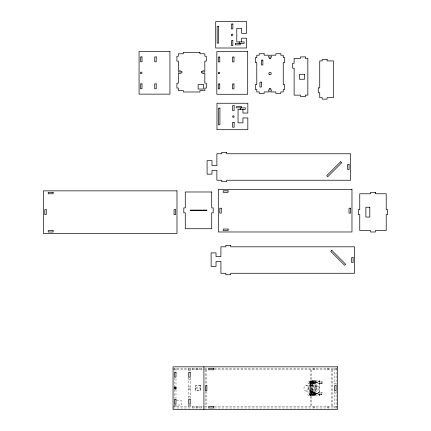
<?xml version="1.0" encoding="UTF-8"?>
<svg xmlns="http://www.w3.org/2000/svg" width="431" height="431" viewBox="0 0 431 431"><rect width="100%" height="100%" fill="white"/><g stroke="black" fill="none" stroke-linecap="round" stroke-linejoin="round"><path stroke-width="0.32" stroke-dasharray="2.15 1.62" d="M310.476 382.653L311.446 382.362L313.919 382.405L313.913 382.696L310.476 382.653L311.101 382.362M310.368 394.311L313.806 394.354L313.811 394.069L310.374 394.026L310.368 394.311L311.688 394.036L312.389 394.968L314.603 395.017M311.376 382.372C311.645 382.96 311.171 381.914 310.482 382.362M311.268 394.031L311.247 394.349L311.457 394.069M311.441 382.653L311.521 382.362A1.223 0.867 -90 0 0 310.228 381.478A1.223 0.867 -90 0 0 310.185 383.542A1.223 0.867 -90 0 0 311.527 382.723L311.446 382.372M311.333 394.317L311.414 394.026M312.4 382.399L316.984 382.27L316.99 381.979L315.32 382.27L315.325 381.979C314.07 381.753 314.899 382.712 314.388 382.222M314.711 394.133C315.643 393.535 313.202 394.893 313.256 393.853L312.362 393.848L312.351 394.133L313.046 394.139L312.981 393.842L313.666 394.144L313.671 393.859M313.321 394.139L313.326 393.842L316.877 393.929L316.882 393.643L316.672 393.923C313.741 394.047 316.338 393.239 317.76 393.675L317.755 393.966L315.196 393.956L315.406 393.675M313.434 382.184L313.499 382.48A1.223 0.867 -90 0 1 312.173 383.364A1.223 0.867 -90 0 1 312.216 381.3A1.223 0.867 -90 0 1 313.52 382.227C313.994 382.68 311.791 381.871 313.089 382.184M313.407 394.209A1.223 0.867 -90 0 1 312.066 395.028A1.223 0.867 -90 0 1 312.109 392.964A1.223 0.867 -90 0 1 313.412 393.886L313.235 394.171L313.396 393.848M315.05 381.968C315.088 382.706 314.991 381.392 315.74 381.985L315.901 382.518L315.74 381.985M314.942 393.632C314.657 394.106 316.887 393.234 317.76 393.675M315.39 382.265L315.395 381.968L317.868 382.017L317.862 382.302L315.303 382.297L315.514 382.017A1.223 0.867 -90 0 0 314.177 381.085A1.223 0.867 -90 0 0 314.134 383.154A1.223 0.867 -90 0 0 315.476 382.335L315.325 381.979M315.465 382.265L315.47 381.974M315.363 393.632L315.357 393.929A1.223 0.867 -90 0 1 314.027 394.812A1.223 0.867 -90 0 1 314.07 392.749A1.223 0.867 -90 0 1 315.373 393.675M313.364 382.195L313.429 382.486M313.439 394.176L313.326 393.859M314.199 394.166L314.522 393.929L314.134 393.891L314.194 394.182L314.204 393.88L315.013 393.929M314.318 393.923L314.323 393.632L315.217 393.643L315.282 393.934M315.794 394.176C315.907 393.702 313.682 394.591 312.351 394.133M316.273 382.006L316.343 382.297L316.273 382.006L315.918 382.292M316.165 393.681L316.09 393.966M317.555 393.67L317.755 393.966M310.681 382.658L310.686 382.372M310.573 394.322L310.374 394.026M312.319 382.696L312.324 382.41L312.249 382.696M315.901 382.518L312.664 382.48L312.669 382.195M312.556 394.144L312.362 393.848M312.831 382.653C313.445 382.044 312.346 383.234 311.516 382.658M312.723 394.311C313.337 393.708 312.238 394.893 311.408 394.317M314.301 382.518L314.307 382.232L314.237 382.518M314.819 382.475C315.454 381.888 314.247 383.046 313.429 382.48M310.401 393.05L310.406 393.034A1.223 0.867 -90 0 1 311.904 392.991A1.223 0.867 -90 0 1 311.182 394.85L310.821 394.85M310.056 383.224L310.401 383.224A1.223 0.867 -90 0 0 311.721 383.59A1.223 0.867 -90 0 0 311.721 381.715A1.223 0.867 -90 0 0 310.417 382.038L310.067 382.038A1.223 0.867 -90 0 1 311.376 381.715A1.223 0.867 -90 0 1 311.376 383.59A1.223 0.867 -90 0 1 310.067 383.267L310.056 393.05A1.223 0.867 -90 0 1 311.559 392.991A1.223 0.867 -90 0 1 310.837 394.85L310.611 394.818A1.223 0.867 -90 0 1 310.078 394.263L310.422 394.263A1.223 0.867 -90 0 0 310.961 394.818L311.182 394.85M319.328 383.267L319.689 383.224A1.223 0.867 -90 0 1 318.369 383.59A1.223 0.867 -90 0 1 318.369 381.715A1.223 0.867 -90 0 1 319.673 382.038L319.328 382.038A1.223 0.867 -90 0 0 318.024 381.715A1.223 0.867 -90 0 0 318.024 383.59A1.223 0.867 -90 0 0 319.328 383.267L319.339 393.056L319.689 393.056L319.689 383.224M319.339 395.588L319.339 394.198L319.689 394.198A1.223 0.867 -90 0 1 318.369 394.564A1.223 0.867 -90 0 1 318.369 392.689A1.223 0.867 -90 0 1 319.673 393.013L319.689 393.056M312.766 380.923A1.471 1.04 -90 0 0 311.979 382.119L311.974 382.502A1.471 1.04 -90 0 0 312.707 383.762A1.471 1.04 -90 0 0 313.811 383.278L313.849 381.489A1.471 1.04 -90 0 0 312.766 380.923C310.18 381.564 312.771 384.759 314.711 383.358M312.658 392.582A1.471 1.04 -90 0 0 311.872 393.778L311.866 394.166A1.471 1.04 -90 0 0 312.599 395.421A1.471 1.04 -90 0 0 313.703 394.941L313.741 393.153A1.471 1.04 -90 0 0 312.658 392.582C311.586 392.253 311.338 394.683 311.688 394.036M173.052 368.3L203.303 368.3M204.531 368.3L208.814 368.3M214.39 368.3L336.907 368.3M173.052 369.771L203.917 369.771M204.531 369.771L208.814 369.771M214.39 369.771L336.907 369.771M188.73 370.746L190.2 370.746M188.73 379.566L190.2 379.566M312.55 380.891L314.533 380.918M310.568 381.069L310.913 381.069M312.572 381.133C308.623 379.813 309.065 385.055 312.75 383.568M310.584 381.311C306.635 379.991 307.077 385.233 310.762 383.746M310.821 381.43L311.166 381.43M318.579 381.43L318.924 381.43M312.895 381.478L313.935 381.478M320.659 381.478L321.698 381.478M334.639 383.24L336.11 383.24M314.727 383.601L315.077 383.601M310.821 383.876L311.166 383.876M312.766 383.816L313.935 383.827M318.579 383.876L318.924 383.876M320.659 383.827L321.698 383.827M310.778 383.989L311.128 383.989M310.541 384.711L313.66 384.711A3.432 2.424 -90 0 1 315.761 389.856A3.432 2.424 -90 0 1 311.559 389.856A3.432 2.424 -90 0 1 313.66 384.711M306.037 385.201A2.942 2.08 -90 0 1 307.836 389.608A2.942 2.08 -90 0 1 304.238 389.608A2.942 2.08 -90 0 1 306.037 385.201L311.925 385.201A2.942 2.08 -90 0 1 313.725 389.608A2.942 2.08 -90 0 1 310.126 389.608A2.942 2.08 -90 0 1 311.925 385.201M174.523 386.769L175.993 386.769L175.993 377.761M188.73 386.914L190.2 386.914M195.636 387.652L200.539 387.652M188.73 388.137L190.2 388.137M195.636 388.627L200.539 388.627M188.73 389.365L190.2 389.365M306.037 391.079L311.925 391.079M310.541 391.569L313.66 391.569M310.799 392.404L311.15 392.404M314.409 392.339L314.754 392.339M318.579 392.404L318.924 392.404M312.879 392.447L313.919 392.447M320.659 392.452L321.698 392.452A1.174 0.83 -90 0 1 322.415 394.214A1.174 0.83 -90 0 1 320.976 394.214A1.174 0.83 -90 0 1 321.698 392.452M312.448 392.549L314.425 392.582M310.46 392.727L310.805 392.727M312.464 392.792C308.515 391.477 308.957 396.714 312.642 395.232M310.476 392.97C306.527 391.655 306.969 396.892 310.654 395.41M334.639 393.04L336.11 393.04M312.879 394.801L313.919 394.801M320.659 394.801L321.698 394.801M318.579 394.85L318.924 394.85M314.619 395.259L314.969 395.259M312.658 395.475L313.003 395.475M188.73 396.714L190.2 396.714M176.462 400.631L181.629 400.631L181.629 405.043L174.523 405.043M188.73 405.533L190.2 405.533M173.052 406.508L203.917 406.508M204.531 406.508L208.814 406.508M214.39 406.508L336.907 406.508M173.052 407.979L203.917 407.979M204.531 407.979L208.814 407.979M214.39 407.979L336.907 407.979M314.425 382.259L315.115 382.265M317.868 382.017L317.862 382.302M311.565 382.405L311.559 382.696M313.919 382.405L313.913 382.696M315.196 393.956L315.217 393.643M313.811 394.069L313.806 394.354M312.055 382.399L311.969 382.685M314.549 393.891L314.479 394.176M312.561 394.069L312.491 394.354M312.216 394.069L312.141 394.354M319.339 393.056L319.328 393.013A1.223 0.867 -90 0 0 318.024 392.689A1.223 0.867 -90 0 0 318.024 394.564A1.223 0.867 -90 0 0 319.328 394.241M310.401 383.224L310.401 395.588M336.11 368.3L336.11 384.549M336.11 391.079L336.11 407.979M334.639 368.3L334.639 384.549M334.639 391.079L334.639 407.979M332.193 369.771L332.193 406.508M331.153 369.771L331.153 406.508M328.729 368.3L328.729 369.771M328.729 406.508L328.729 407.979M327.689 368.3L327.689 369.771M327.689 406.508L327.689 407.979M319.689 382.082L319.689 380.692L310.056 380.692L310.056 382.082M319.689 394.198L319.689 395.588L310.056 395.588L310.056 394.193M319.339 380.692L319.339 382.082M316.381 386.111L316.381 390.125M315.912 384.953L315.912 391.326M315.826 386.111L315.826 390.125M314.77 368.3L314.77 369.771M314.77 406.508L314.77 407.979M313.73 368.3L313.73 369.771M313.73 406.508L313.73 407.979M312.448 384.953L312.448 391.326M311.306 369.771L311.306 406.508M310.401 380.692L310.401 382.082M310.266 369.771L310.266 406.508M206.858 369.771L206.858 384.366M206.858 391.251L206.858 406.508M205.388 369.771L205.388 384.366M205.388 391.251L205.388 406.508M201.466 368.3L201.466 369.771M201.466 406.508L201.466 407.979M199.02 368.3L199.02 369.771M199.02 406.508L199.02 407.979M197.549 368.3L197.549 369.771M197.549 406.508L197.549 407.979M196.568 368.3L196.568 369.771M196.568 406.508L196.568 407.979M194.117 368.3L194.117 369.771M194.117 406.508L194.117 407.979M192.652 368.3L192.652 369.771M192.652 406.508L192.652 407.979M190.2 368.3L190.2 371.824M190.2 377.653L190.2 397.969M190.2 404.45L190.2 407.979M188.73 368.3L188.73 370.994M188.73 377.114L188.73 397.937M188.73 404.45L188.73 407.979M175.993 368.3L175.993 370.994M175.993 389.516L175.993 397.878M175.993 404.671L175.993 407.979M174.523 368.3L174.523 370.994M174.523 377.761L174.523 387.404M174.523 389.516L174.523 397.878M174.523 404.671L174.523 407.979M311.419 394.387A1.223 0.867 -90 0 1 310.078 395.205A1.223 0.867 -90 0 1 310.121 393.137A1.223 0.867 -90 0 1 311.43 394.063M313.94 381.904A1.471 1.04 -90 0 1 314.727 380.708A1.471 1.04 -90 0 1 315.81 381.279L315.772 383.067A1.471 1.04 -90 0 1 314.673 383.547A1.471 1.04 -90 0 1 313.935 382.286M311.726 382.372L311.785 382.663L311.726 382.372M311.872 394.058L311.942 394.349L311.872 394.058M313.709 382.195L313.773 382.486L313.709 382.195M313.962 382.216L314.032 382.512L313.962 382.216M313.854 393.88L313.924 394.171L313.854 393.88M315.567 393.643L315.627 393.934L315.567 393.643M315.821 393.665L315.891 393.956L315.821 393.665M309.991 382.297L309.986 382.68A1.471 1.04 -90 0 0 310.724 383.935A1.471 1.04 -90 0 0 311.828 383.455L311.861 381.667A1.471 1.04 -90 0 0 310.778 381.101A1.471 1.04 -90 0 0 309.991 382.297M309.884 393.956L309.878 394.338A1.471 1.04 -90 0 0 310.616 395.599A1.471 1.04 -90 0 0 311.721 395.119L311.753 393.331A1.471 1.04 -90 0 0 310.67 392.76A1.471 1.04 -90 0 0 309.884 393.956M311.548 381.753L311.478 383.455A1.471 1.04 -90 0 1 309.948 383.585A1.471 1.04 -90 0 1 309.991 381.419A1.471 1.04 -90 0 1 311.516 381.667L311.548 381.753M311.441 393.411L311.371 395.119A1.471 1.04 -90 0 1 309.841 395.243A1.471 1.04 -90 0 1 309.884 393.077A1.471 1.04 -90 0 1 311.408 393.331L311.441 393.411M312.604 382.405L312.664 382.696L312.604 382.405M313.536 381.575L313.466 383.278A1.471 1.04 -90 0 1 311.936 383.407A1.471 1.04 -90 0 1 311.979 381.241A1.471 1.04 -90 0 1 313.504 381.489L313.536 381.575M313.429 393.239L313.359 394.941A1.471 1.04 -90 0 1 311.828 395.065A1.471 1.04 -90 0 1 311.872 392.9A1.471 1.04 -90 0 1 313.396 393.153L313.429 393.239M313.833 393.568L313.827 393.95A1.471 1.04 -90 0 0 314.565 395.205A1.471 1.04 -90 0 0 315.67 394.726L315.702 392.937A1.471 1.04 -90 0 0 314.619 392.372A1.471 1.04 -90 0 0 313.833 393.568M315.497 381.36L315.427 383.067A1.471 1.04 -90 0 1 313.897 383.191A1.471 1.04 -90 0 1 313.94 381.026A1.471 1.04 -90 0 1 315.465 381.279L315.497 381.36M315.39 393.024L315.32 394.726A1.471 1.04 -90 0 1 313.79 394.855A1.471 1.04 -90 0 1 313.833 392.689A1.471 1.04 -90 0 1 315.357 392.937L315.39 393.024M316.553 382.017L316.613 382.308L316.553 382.017M316.446 393.675L316.505 393.966L316.446 393.675M316.952 384.953L311.408 384.953L311.408 391.326L316.952 391.326L316.952 384.953M200.587 385.643L195.588 385.643L195.588 390.637L200.587 390.637L200.587 385.643M200.539 385.691L195.636 385.691L195.636 390.588L200.539 390.588L200.539 385.691M318.11 386.111L314.091 386.111L314.091 390.125L318.11 390.125L318.11 386.111M312.254 390.567A3.432 2.424 -90 0 0 311.171 384.829A3.432 2.424 -90 0 0 308.197 389.026A3.432 2.424 -90 0 0 312.254 390.567M314.027 389.856A3.432 2.424 -90 0 0 311.925 384.711A3.432 2.424 -90 0 0 309.83 389.856A3.432 2.424 -90 0 0 314.027 389.856M312.34 389.608A2.942 2.08 -90 0 0 310.541 385.201A2.942 2.08 -90 0 0 308.741 389.608A2.942 2.08 -90 0 0 312.34 389.608M321.246 394.457A1.174 0.83 -90 0 0 320.874 392.49A1.174 0.83 -90 0 0 319.856 393.929A1.174 0.83 -90 0 0 321.246 394.457M321.246 383.482A1.174 0.83 -90 0 0 320.874 381.516A1.174 0.83 -90 0 0 319.856 382.954A1.174 0.83 -90 0 0 321.246 383.482M313.482 383.482A1.174 0.83 -90 0 0 313.111 381.516A1.174 0.83 -90 0 0 312.092 382.954A1.174 0.83 -90 0 0 313.482 383.482M313.466 394.457A1.174 0.83 -90 0 0 313.095 392.49A1.174 0.83 -90 0 0 312.076 393.929A1.174 0.83 -90 0 0 313.466 394.457M322.286 383.482A1.174 0.83 -90 0 0 321.914 381.516A1.174 0.83 -90 0 0 320.896 382.954A1.174 0.83 -90 0 0 322.286 383.482M314.506 394.457A1.174 0.83 -90 0 0 314.134 392.49A1.174 0.83 -90 0 0 313.116 393.929A1.174 0.83 -90 0 0 314.506 394.457M314.522 383.482A1.174 0.83 -90 0 0 314.151 381.516A1.174 0.83 -90 0 0 313.132 382.954A1.174 0.83 -90 0 0 314.522 383.482"/><path stroke-width="0.65" d="M242.939 109.323L242.939 113.046L247.836 113.046L247.836 103.246L216.976 103.246L216.976 129.704L247.836 129.704L247.836 117.943L242.939 117.943L242.939 122.846L238.041 122.846L238.041 109.323L245.39 109.323L245.39 107.852L236.571 107.852L236.571 106.382L241.468 106.382L241.468 107.852M241.678 41.931L241.678 38.208L246.575 38.208L246.575 48.003L215.715 48.003L215.715 21.55L246.575 21.55L246.575 33.306L241.678 33.306L241.678 28.408L236.781 28.408L236.781 41.931L244.129 41.931L244.129 43.402L235.31 43.402L235.31 44.867L240.207 44.867L240.207 43.402M240.487 107.852L240.487 109.323M239.227 41.931L239.227 43.402M203.917 366.829L203.917 409.45M340.662 161.711L326.703 175.67L327.738 176.71L341.702 162.751L340.662 161.711M331.768 250.336L330.733 251.375L344.692 265.334L345.732 264.3L331.768 250.336M232.859 24.001L231.393 24.001L231.393 28.899L232.859 28.899L232.859 24.001M218.652 26.447L217.186 26.447L217.186 43.105L218.652 43.105L218.652 26.447M232.859 40.654L231.393 40.654L231.393 45.557L232.859 45.557L232.859 40.654M169.938 51.521L139.073 51.521L139.073 94.141L169.938 94.141L169.938 51.521M247.696 51.65L216.831 51.65L216.831 94.27L247.696 94.27L247.696 51.65M199.93 52.307L183.272 52.307L183.272 53.778L178.375 53.778L178.375 56.224L176.904 56.224L176.904 61.127L178.375 61.127L178.375 71.411L179.355 71.411L179.355 70.776L180.433 70.776L180.433 71.411L181.904 71.411L181.904 72.882L180.433 72.882L180.433 73.518L179.355 73.518L179.355 72.882L178.375 72.882L178.375 83.172L176.904 83.172L176.904 88.069L178.375 88.069L178.375 90.521L183.272 90.521L183.272 91.992L199.93 91.992L199.93 90.521L204.827 90.521L204.827 88.069L206.298 88.069L206.298 83.172L204.827 83.172L204.827 72.882L203.847 72.882L203.847 73.518L202.769 73.518L202.769 72.882L201.304 72.882L201.304 71.411L202.769 71.411L202.769 70.776L203.847 70.776L203.847 71.411L204.827 71.411L204.827 61.127L206.298 61.127L206.298 56.224L204.827 56.224L204.827 53.778L199.93 53.778L199.93 52.307M264.138 53.735L259.241 53.735L259.241 55.206L256.79 55.206L256.79 57.657L255.319 57.657L255.319 62.554L256.79 62.554L256.79 84.6L255.319 84.6L255.319 89.497L256.79 89.497L256.79 91.948L259.241 91.948L259.241 93.419L264.138 93.419L264.138 91.948L269.283 91.948L269.283 90.968L268.648 90.968L268.648 89.89L269.283 89.89L269.283 88.42L270.754 88.42L270.754 89.89L271.39 89.89L271.39 90.968L270.754 90.968L270.754 91.948L275.899 91.948L275.899 93.419L280.796 93.419L280.796 91.948L283.248 91.948L283.248 89.497L284.713 89.497L284.713 84.6L283.248 84.6L283.248 62.554L284.713 62.554L284.713 57.657L283.248 57.657L283.248 55.206L280.796 55.206L280.796 53.735L275.899 53.735L275.899 55.206L270.754 55.206L270.754 56.186L271.39 56.186L271.39 57.264L270.754 57.264L270.754 58.735L269.283 58.735L269.283 57.264L268.648 57.264L268.648 56.186L269.283 56.186L269.283 55.206L264.138 55.206L264.138 53.735M142.009 56.908L140.544 56.908L140.544 61.805L142.009 61.805L142.009 56.908M156.216 56.908L154.751 56.908L154.751 61.805L156.216 61.805L156.216 56.908M305.396 56.919L300.493 56.919L300.493 58.39L294.125 58.39L294.125 63.287L292.66 63.287L292.66 68.19L294.125 68.19L294.125 95.132L300.493 95.132L300.493 96.603L305.396 96.603L305.396 95.132L307.842 95.132L307.842 58.39L305.396 58.39L305.396 56.919M219.772 57.037L218.301 57.037L218.301 61.94L219.772 61.94L219.772 57.037M233.979 57.037L232.508 57.037L232.508 61.94L233.979 61.94L233.979 57.037M327.086 59.451L322.189 59.451L322.189 60.916L319.737 60.916L319.737 87.865L318.267 87.865L318.267 92.762L319.737 92.762L319.737 97.659L322.189 97.659L322.189 99.13L327.086 99.13L327.086 97.659L333.454 97.659L333.454 60.916L327.086 60.916L327.086 59.451M262.867 60.103L261.396 60.103L261.396 65.006L262.867 65.006L262.867 60.103M304.512 74.261L299.518 74.261L299.518 79.261L304.512 79.261L304.512 74.261M261.396 82.149L259.925 82.149L259.925 87.051L261.396 87.051L261.396 82.149M142.009 83.851L140.544 83.851L140.544 88.754L142.009 88.754L142.009 83.851M156.216 83.851L154.751 83.851L154.751 88.754L156.216 88.754L156.216 83.851M219.772 83.986L218.301 83.986L218.301 88.883L219.772 88.883L219.772 83.986M233.979 83.986L232.508 83.986L232.508 88.883L233.979 88.883L233.979 83.986M203.357 84.643L198.115 84.643L198.115 89.05L203.357 89.05L203.357 84.643M234.119 105.697L232.648 105.697L232.648 110.595L234.119 110.595L234.119 105.697M219.912 108.149L218.442 108.149L218.442 124.801L219.912 124.801L219.912 108.149M234.119 122.356L232.648 122.356L232.648 127.253L234.119 127.253L234.119 122.356M226.684 152.31L221.787 152.31L221.787 153.781L216.89 153.781L216.89 165.536L211.987 165.536L211.987 160.639L207.09 160.639L207.09 174.162L211.987 174.162L211.987 170.434L216.89 170.434L216.89 180.233L221.787 180.233L221.787 181.704L226.684 181.704L226.684 180.233L350.554 180.233L350.554 153.781L226.684 153.781L226.684 152.31M349.083 164.556L347.612 164.556L347.612 169.458L349.083 169.458L349.083 164.556M351.971 189.36L218.307 189.36L218.307 231.98L351.971 231.98L351.971 189.36M228.107 190.831L223.21 190.831L223.21 192.301L228.107 192.301L228.107 190.831M176.979 190.858L43.316 190.858L43.316 233.478L176.979 233.478L176.979 190.858M211.723 191.984L185.271 191.984L185.271 207.904L183.8 207.904L183.8 212.801L185.271 212.801L185.271 228.726L211.723 228.726L211.723 212.801L213.194 212.801L213.194 207.904L211.723 207.904L211.723 191.984M53.115 192.328L48.218 192.328L48.218 193.794L53.115 193.794L53.115 192.328M375.433 192.318L370.536 192.318L370.536 193.783L359.756 193.783L359.756 209.708L358.29 209.708L358.29 214.606L359.756 214.606L359.756 230.526L370.536 230.526L370.536 231.997L375.433 231.997L375.433 230.526L386.214 230.526L386.214 214.606L387.684 214.606L387.684 209.708L386.214 209.708L386.214 193.783L375.433 193.783L375.433 192.318M369.803 207.257L365.881 207.257L365.881 217.057L369.803 217.057L369.803 207.257M221.248 208.221L219.778 208.221L219.778 213.119L221.248 213.119L221.248 208.221M350.505 208.221L349.035 208.221L349.035 213.119L350.505 213.119L350.505 208.221M46.257 209.719L44.786 209.719L44.786 214.616L46.257 214.616L46.257 209.719M175.514 209.719L174.043 209.719L174.043 214.616L175.514 214.616L175.514 209.719M206.826 210.107L190.216 210.107L190.216 210.597L206.826 210.597L206.826 210.107M228.107 229.044L223.21 229.044L223.21 230.51L228.107 230.51L228.107 229.044M53.115 230.537L48.218 230.537L48.218 232.007L53.115 232.007L53.115 230.537M230.714 245.347L225.817 245.347L225.817 246.812L220.92 246.812L220.92 256.612L216.023 256.612L216.023 252.889L211.12 252.889L211.12 266.412L216.023 266.412L216.023 261.509L220.92 261.509L220.92 273.27L225.817 273.27L225.817 274.736L230.714 274.736L230.714 273.27L354.584 273.27L354.584 246.812L230.714 246.812L230.714 245.347M353.113 257.593L351.642 257.593L351.642 262.49L353.113 262.49L353.113 257.593M337.581 366.829L173.052 366.829L173.052 409.45L337.581 409.45L337.581 366.829M213.717 368.3L208.814 368.3L208.814 369.771L213.717 369.771L213.717 368.3M175.993 372.217L174.523 372.217L174.523 377.114L175.993 377.114L175.993 372.217M190.2 372.217L188.73 372.217L188.73 377.114L190.2 377.114L190.2 372.217M206.858 385.691L205.388 385.691L205.388 390.588L206.858 390.588L206.858 385.691M336.11 385.691L334.639 385.691L334.639 390.588L336.11 390.588L336.11 385.691M175.993 387.404L174.523 387.404L174.523 388.875L175.993 388.875L175.993 387.404M175.993 399.16L174.523 399.16L174.523 404.062L175.993 404.062L175.993 399.16M190.2 399.16L188.73 399.16L188.73 404.062L190.2 404.062L190.2 399.16M213.717 406.508L208.814 406.508L208.814 407.979L213.717 407.979L213.717 406.508M269.407 74.638A1.223 1.223 0 0 0 271.244 73.577A1.223 1.223 0 0 0 269.407 72.516A1.223 1.223 0 0 0 269.407 74.638M233.02 117.113A0.733 0.733 0 0 0 234.119 116.478A0.733 0.733 0 0 0 233.02 115.837A0.733 0.733 0 0 0 233.02 117.113M140.91 73.464A0.733 0.733 0 0 0 142.009 72.828A0.733 0.733 0 0 0 140.91 72.192A0.733 0.733 0 0 0 140.91 73.464M231.609 35.299A0.733 0.733 0 0 0 232.837 34.965A0.733 0.733 0 0 0 231.937 34.065A0.733 0.733 0 0 0 231.609 35.299M218.517 73.48A0.733 0.733 0 0 0 219.745 73.151A0.733 0.733 0 0 0 218.846 72.252A0.733 0.733 0 0 0 218.517 73.48M174.889 388.778A0.733 0.733 0 0 0 175.993 388.137A0.733 0.733 0 0 0 174.889 387.501A0.733 0.733 0 0 0 174.889 388.778"/></g></svg>
